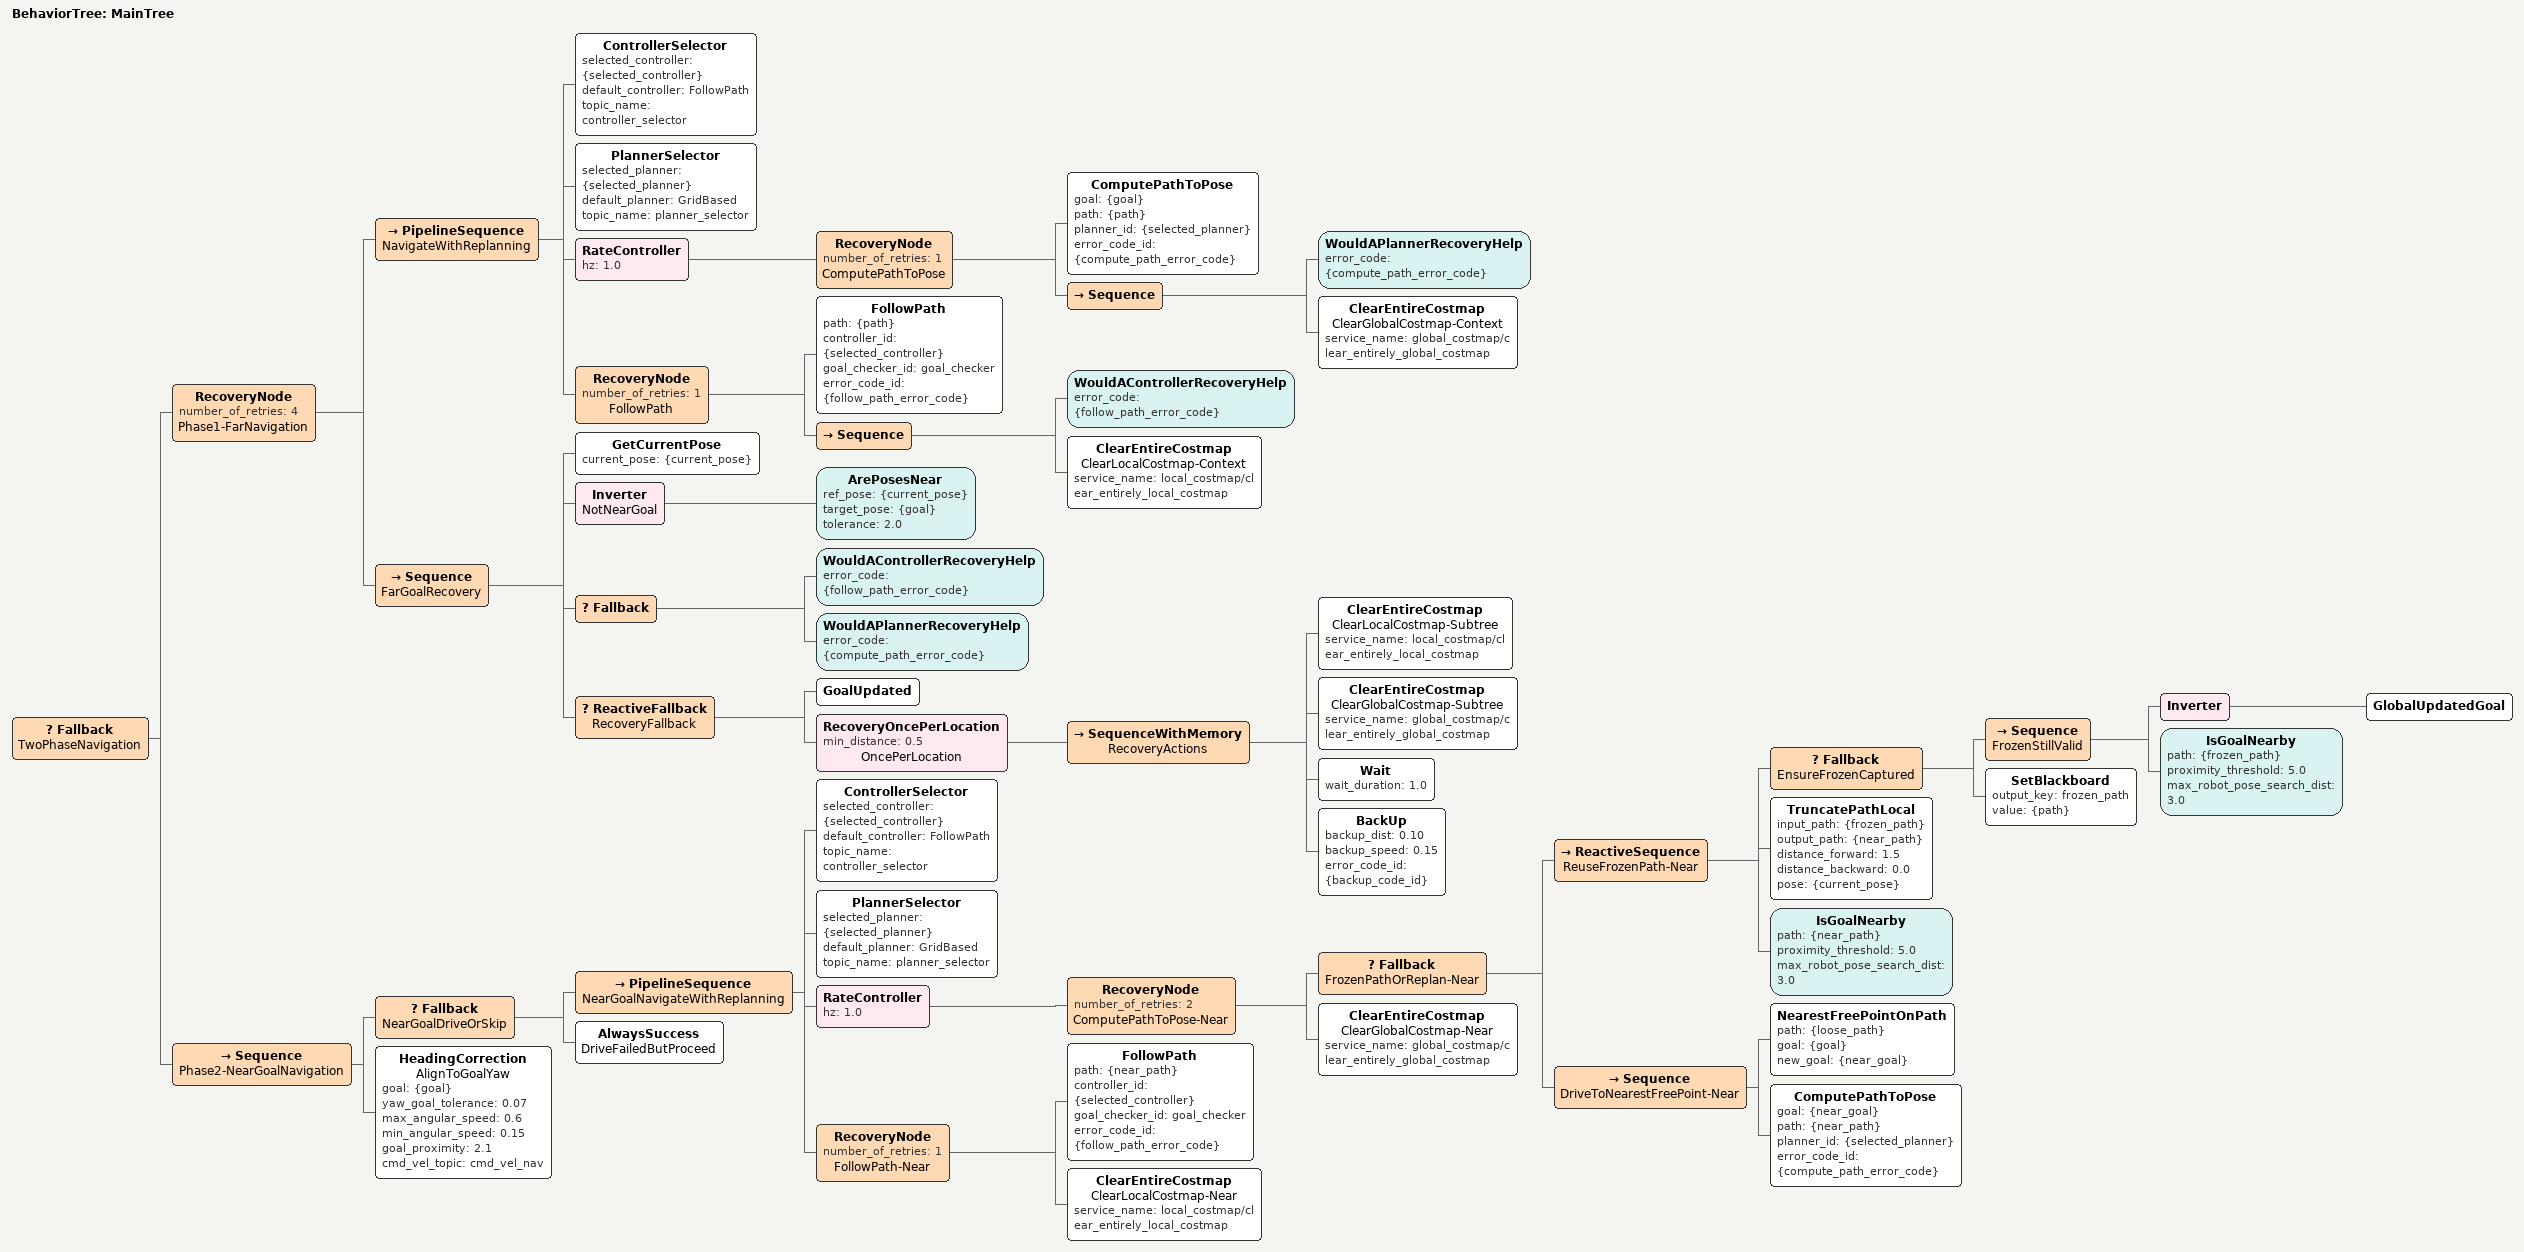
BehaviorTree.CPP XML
<root BTCPP_format="4" main_tree_to_execute="MainTree">
  <BehaviorTree ID="MainTree">
    <Fallback name="TwoPhaseNavigation">

      <RecoveryNode number_of_retries="4" name="Phase1-FarNavigation">

        <PipelineSequence name="NavigateWithReplanning">
          <ControllerSelector selected_controller="{selected_controller}"
                              default_controller="FollowPath"
                              topic_name="controller_selector"/>
          <PlannerSelector selected_planner="{selected_planner}"
                           default_planner="GridBased"
                           topic_name="planner_selector"/>
          <RateController hz="1.0">
            <RecoveryNode number_of_retries="1" name="ComputePathToPose">
              <ComputePathToPose goal="{goal}" path="{path}"
                                 planner_id="{selected_planner}"
                                 error_code_id="{compute_path_error_code}"/>
              <Sequence>
                <WouldAPlannerRecoveryHelp error_code="{compute_path_error_code}"/>
                <ClearEntireCostmap name="ClearGlobalCostmap-Context"
                                    service_name="global_costmap/clear_entirely_global_costmap"/>
              </Sequence>
            </RecoveryNode>
          </RateController>
          <RecoveryNode number_of_retries="1" name="FollowPath">
            <FollowPath path="{path}" controller_id="{selected_controller}" goal_checker_id="goal_checker"
                        error_code_id="{follow_path_error_code}"/>
            <Sequence>
              <WouldAControllerRecoveryHelp error_code="{follow_path_error_code}"/>
              <ClearEntireCostmap name="ClearLocalCostmap-Context"
                                  service_name="local_costmap/clear_entirely_local_costmap"/>
            </Sequence>
          </RecoveryNode>
        </PipelineSequence>

        <Sequence name="FarGoalRecovery">
          <GetCurrentPose current_pose="{current_pose}"/>
          <Inverter name="NotNearGoal">
            <ArePosesNear ref_pose="{current_pose}" target_pose="{goal}" tolerance="2.0"/>
          </Inverter>
          <Fallback>
            <WouldAControllerRecoveryHelp error_code="{follow_path_error_code}"/>
            <WouldAPlannerRecoveryHelp error_code="{compute_path_error_code}"/>
          </Fallback>
          <ReactiveFallback name="RecoveryFallback">
            <GoalUpdated/>
            <RecoveryOncePerLocation min_distance="0.5" name="OncePerLocation">
              <SequenceWithMemory name="RecoveryActions">
                <ClearEntireCostmap name="ClearLocalCostmap-Subtree"
                                    service_name="local_costmap/clear_entirely_local_costmap"/>
                <ClearEntireCostmap name="ClearGlobalCostmap-Subtree"
                                    service_name="global_costmap/clear_entirely_global_costmap"/>
                <Wait wait_duration="1.0"/>
                <BackUp backup_dist="0.10" backup_speed="0.15"
                        error_code_id="{backup_code_id}"/>
              </SequenceWithMemory>
            </RecoveryOncePerLocation>
          </ReactiveFallback>
        </Sequence>

      </RecoveryNode>

      <Sequence name="Phase2-NearGoalNavigation">

        <Fallback name="NearGoalDriveOrSkip">
          <PipelineSequence name="NearGoalNavigateWithReplanning">
            <ControllerSelector selected_controller="{selected_controller}"
                                default_controller="FollowPath"
                                topic_name="controller_selector"/>
            <PlannerSelector selected_planner="{selected_planner}"
                             default_planner="GridBased"
                             topic_name="planner_selector"/>
            <RateController hz="1.0">
              <RecoveryNode number_of_retries="2" name="ComputePathToPose-Near">
                <Fallback name="FrozenPathOrReplan-Near">
                  <ReactiveSequence name="ReuseFrozenPath-Near">
                    <Fallback name="EnsureFrozenCaptured">
                      <Sequence name="FrozenStillValid">
                        <Inverter>
                          <GlobalUpdatedGoal/>
                        </Inverter>
                        <IsGoalNearby path="{frozen_path}" proximity_threshold="5.0"
                                      max_robot_pose_search_dist="3.0"/>
                      </Sequence>
                      <SetBlackboard output_key="frozen_path" value="{path}"/>
                    </Fallback>
                    <TruncatePathLocal input_path="{frozen_path}" output_path="{near_path}"
                                       distance_forward="1.5" distance_backward="0.0"
                                       pose="{current_pose}"/>
                    <IsGoalNearby path="{near_path}" proximity_threshold="5.0"
                                  max_robot_pose_search_dist="3.0"/>
                  </ReactiveSequence>
                  <Sequence name="DriveToNearestFreePoint-Near">
                    <NearestFreePointOnPath path="{loose_path}" goal="{goal}"
                                            new_goal="{near_goal}"/>
                    <ComputePathToPose goal="{near_goal}" path="{near_path}"
                                       planner_id="{selected_planner}"
                                       error_code_id="{compute_path_error_code}"/>
                  </Sequence>
                </Fallback>

                <ClearEntireCostmap name="ClearGlobalCostmap-Near"
                                    service_name="global_costmap/clear_entirely_global_costmap"/>
              </RecoveryNode>
            </RateController>
            <RecoveryNode number_of_retries="1" name="FollowPath-Near">
              <FollowPath path="{near_path}" controller_id="{selected_controller}" goal_checker_id="goal_checker"
                          error_code_id="{follow_path_error_code}"/>
              <ClearEntireCostmap name="ClearLocalCostmap-Near"
                                  service_name="local_costmap/clear_entirely_local_costmap"/>
            </RecoveryNode>
          </PipelineSequence>
          <AlwaysSuccess name="DriveFailedButProceed"/>
        </Fallback>

        <HeadingCorrection name="AlignToGoalYaw"
                           goal="{goal}"
                           yaw_goal_tolerance="0.07"
                           max_angular_speed="0.6"
                           min_angular_speed="0.15"
                           goal_proximity="2.1"
                           cmd_vel_topic="cmd_vel_nav"/>

      </Sequence>

    </Fallback>
  </BehaviorTree>
</root>
